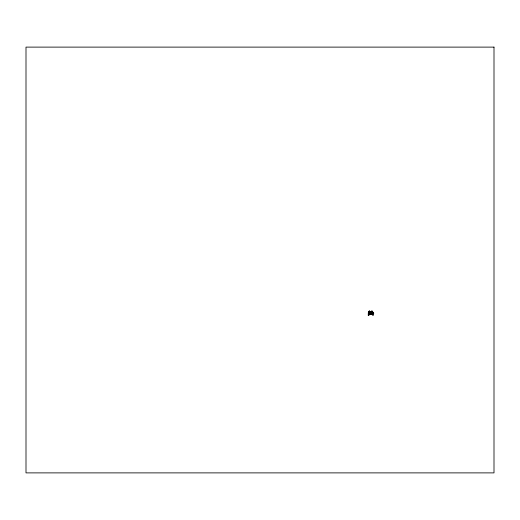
<?xml version="1.0" encoding="UTF-8"?>
<svg xmlns="http://www.w3.org/2000/svg" width="520" height="520" viewBox="0 0 520 520"><rect width="100%" height="100%" fill="white"/><g stroke="black" fill="none" stroke-linecap="round" stroke-linejoin="round"><path stroke-width="0.78" d="M369.87 313.281L369.766 312.312L368.238 312.949L368.576 314.21L372.912 314.236L373.542 313.222M368.726 314.034C370.513 314.294 367.835 312.995 369.181 314.19M372.086 313.794L372.6 314.19L372.6 313.502M370.91 313.8L370.37 314.008M370.168 312.825L369.922 312.358M372.6 312.793C373.243 311.916 371.131 312.202 372.469 312.137M373.185 313.32L373.262 312.728M370.168 313.456C369.038 313.651 372.613 314.444 370.071 313.995M370.331 312.774C369.571 311.727 372.392 312.475 370.162 312.358M370.221 312.689L370.272 312.436M369.798 312.37L369.714 313.612L371.813 313.892L370.26 313.911M369.837 312.689L369.766 313.969L368.277 313.443L368.576 312.078L372.912 312.046L373.484 312.637M369.811 312.091L371.832 312.046M371.287 314.054L372.144 314.041M373.094 313.372L372.697 313.346M372.801 313.989L372.365 314.204M373.282 312.865L372.697 312.819L373.262 312.8C373.425 313.671 372.307 312.761 373.016 313.463C374.472 314.606 373.341 311.161 372.97 313.196M370.773 313.983L370.116 313.82M369.259 312.761L368.947 312.111L368.894 312.832M371.215 312.806L371.813 312.754M371.755 312.163C373.1 312.273 370.084 312.351 372.249 312.286M372.821 315.139L373.094 315.029M371.748 311.311L372.209 311.11L371.69 311.324M368.667 313.814L371.793 314.119L373.425 313.423M369.246 312.189L369.441 311.519L369.018 312.111M372.651 313.768C373.373 311.259 371.26 313.716 372.912 313.69M372.209 313.144L372.209 313.573C373.38 314.561 373.386 311.942 372.223 312.247M373.022 313.228L372.704 313.242M369.388 311.077L369.05 312.019L369.441 311.519M369.012 314.217L368.557 314.782L368.791 314.125M369.246 311.578L369.538 311.155M369.122 312.169L369.408 311.636M369.454 311.246L369.804 311.324L369.135 311.09L369.61 311.266M368.563 314.769L368.979 314.301L368.582 315.218M368.44 315.139L368.647 314.788M368.375 315.022L368.836 315.224L368.186 314.951L368.836 315.224L368.186 314.951L368.459 315.218L368.687 314.697M371.813 313.937L371.813 312.325L370.559 312.325L371.813 312.858L369.714 312.592L370.559 312.325L370.559 313.937L371.813 313.372L369.714 313.372L369.798 313.911M371.663 311.331L372.099 311.155M368.856 312.143L369.324 312.267M369.922 313.918L370.584 313.671M368.446 312.104L368.446 314.184M372.976 312.494L372.209 312.709L373.347 312.774M373.106 315.139L372.606 314.49M371.735 311.2L372.236 311.851M372.476 314.217L372.931 314.776L372.697 314.125M372.359 312.13L371.911 311.565L372.138 312.214M372.326 312.046L371.8 311.044M373.003 315.081L372.515 314.301M368.738 312.553L369.733 312.28M369.714 313.612L370.819 313.372M372.808 313.047L373.315 313.014M369.791 314.002L371.793 314.217M369.974 312.24L371.793 312.163M370.559 312.403L371.813 312.403L370.559 312.325M368.349 312.624L369.466 312.598M372.132 312.592L372.801 312.592M372.697 312.949L373.282 312.936M372.638 313.307L372.697 312.728M368.55 313.644L369.278 313.683M369.714 312.592L370.819 312.858M370.572 312.559L370.116 312.462M369.785 313.586L370.572 313.892M370.975 312.325L371.059 312.858M372.593 313.573L372.976 313.788M368.407 314.008L368.511 313.69M371.196 312.526L371.215 312.858M370.923 312.812L370.923 313.417M369.239 312.377L369.239 313.905M494 47.112L26 47.112L26 472.888L494 472.888L494 47.112"/></g></svg>
